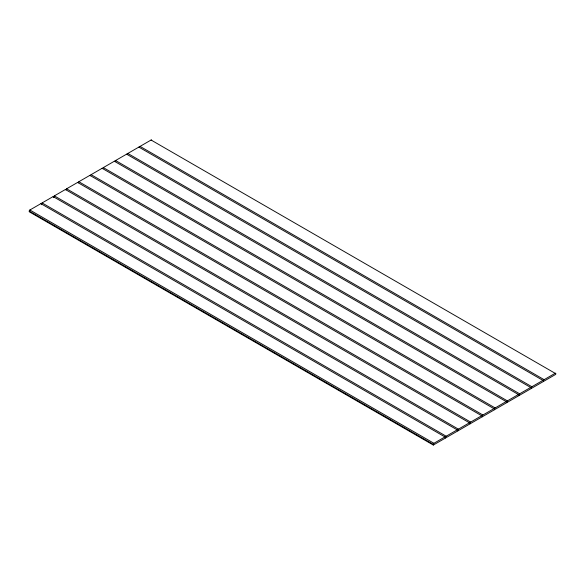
<?xml version="1.0" encoding="UTF-8"?>
<svg xmlns="http://www.w3.org/2000/svg" width="585" height="585" viewBox="0 0 585 585"><rect width="100%" height="100%" fill="white"/><g stroke="black" fill="none" stroke-linecap="round" stroke-linejoin="round"><path stroke-width="0.88" d="M543.509 381.435L543.509 380.725A0.863 0.497 -60 0 1 544.116 379.665L555.136 373.303A0.863 0.497 -60 0 1 555.75 373.661L555.75 374.363L433.309 445.061L29.25 211.777L29.25 211.068A0.863 0.497 -60 0 1 29.864 210.008L40.884 203.646L445.551 437.28L445.551 437.99M41.491 204.706L41.491 203.997A0.863 0.497 -60 0 1 42.105 202.936L53.125 196.575L457.799 430.209L457.799 430.918M53.74 197.635L53.74 196.933A0.863 0.497 -60 0 1 54.354 195.873L65.374 189.511L470.04 423.145L470.04 423.847M65.374 189.511A0.863 0.497 -60 0 1 65.981 189.862A0.863 0.497 -60 0 1 66.595 188.801L77.615 182.44L482.281 416.074L482.281 416.783M77.615 182.44A0.863 0.497 -60 0 1 78.229 182.791A0.863 0.497 -60 0 1 78.836 181.73L89.856 175.368L493.916 408.652A0.863 0.497 -60 0 1 494.53 409.003L494.53 409.712M89.856 175.368A0.863 0.497 -60 0 1 90.47 175.727A0.863 0.497 -60 0 1 91.084 174.666L102.104 168.304L506.164 401.581A0.863 0.497 -60 0 1 506.771 401.939L506.771 402.641M102.104 168.304A0.863 0.497 -60 0 1 102.719 168.655A0.863 0.497 -60 0 1 103.326 167.595L114.346 161.233L518.405 394.509A0.863 0.497 -60 0 1 519.019 394.868L519.019 395.577M114.346 161.233A0.863 0.497 -60 0 1 114.96 161.584A0.863 0.497 -60 0 1 115.574 160.524L126.594 154.162L530.646 387.445A0.863 0.497 -60 0 1 531.26 387.797L531.26 388.506M126.594 154.162A0.863 0.497 -60 0 1 127.201 154.513A0.863 0.497 -60 0 1 127.815 153.453L138.835 147.091L543.509 380.725A0.863 0.497 -60 0 0 542.895 380.374L531.875 386.736A0.863 0.497 -60 0 0 531.26 387.797M138.835 147.091A0.863 0.497 -60 0 1 139.449 147.449A0.863 0.497 -60 0 1 140.056 146.389L151.076 140.027L555.75 373.661M433.309 445.061L433.309 444.351A0.863 0.497 -60 0 1 433.924 443.291L444.944 436.929A0.863 0.497 -60 0 1 445.551 437.28A0.863 0.497 -60 0 1 446.165 436.22L457.185 429.858A0.863 0.497 -60 0 1 457.799 430.209A0.863 0.497 -60 0 1 458.406 429.149L469.426 422.787A0.863 0.497 -60 0 1 470.04 423.145A0.863 0.497 -60 0 1 470.654 422.085L481.674 415.723A0.863 0.497 -60 0 1 482.281 416.074A0.863 0.497 -60 0 1 482.896 415.014L493.916 408.652M494.53 409.003A0.863 0.497 -60 0 1 495.144 407.942L506.164 401.581M506.771 401.939A0.863 0.497 -60 0 1 507.385 400.879L518.405 394.509M519.019 394.868A0.863 0.497 -60 0 1 519.626 393.807L530.646 387.445M140.056 146.389L544.116 379.665M127.815 153.453L531.875 386.736M115.574 160.524L519.626 393.807M103.326 167.595L507.385 400.879M91.084 174.666L495.144 407.942M78.836 181.73L482.896 415.014M66.595 188.801L470.654 422.085M54.354 195.873L458.406 429.149M42.105 202.936L446.165 436.22M29.864 210.008L433.924 443.291M29.25 211.068L433.309 444.351M53.125 196.575A0.863 0.497 -60 0 1 53.74 196.933M40.884 203.646A0.863 0.497 -60 0 1 41.491 203.997M151.076 140.027A0.863 0.497 -60 0 1 151.69 140.378"/></g></svg>
